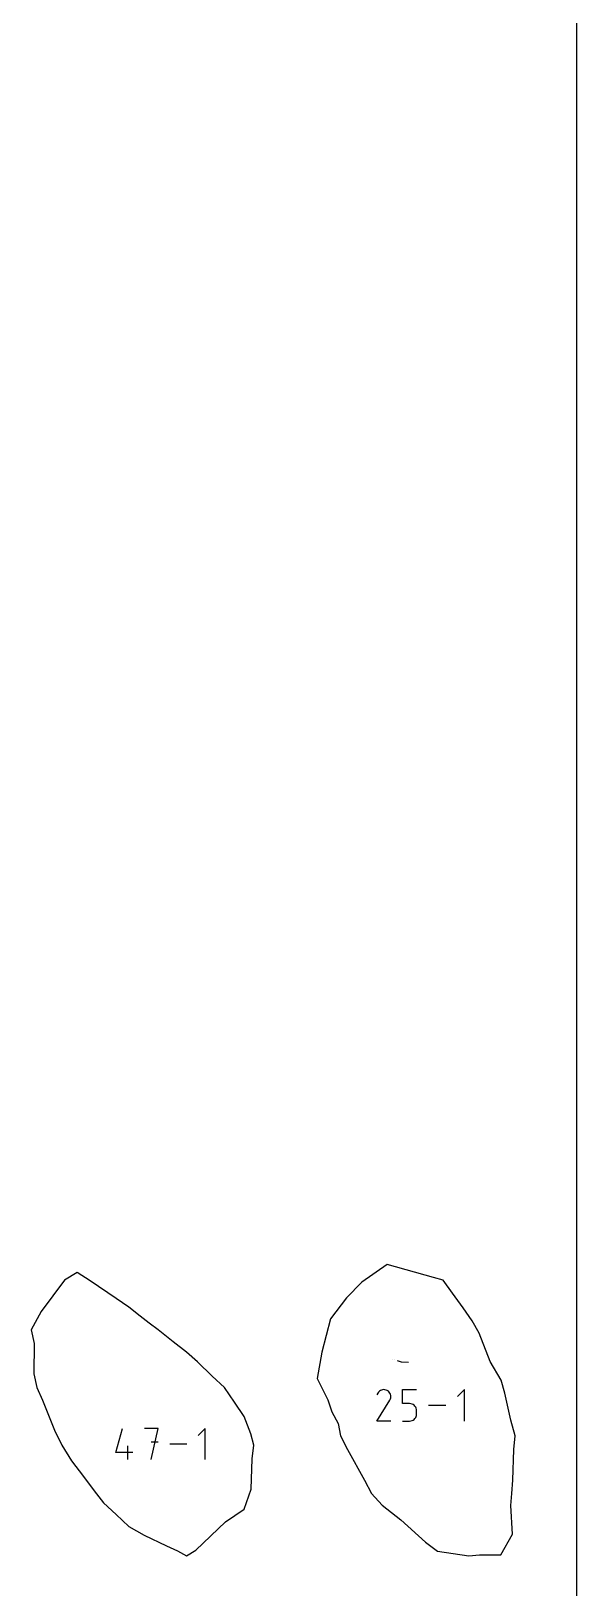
# Model space of a CAD drawing. Extents: x 0 to 12.2, y 0 to 12.
# Drawn here: x 10.923 to 12, y 5.848 to 8.924 of the extents above; entities that cross this region are included whole.
import ezdxf

# ---------------------------------------------------------------- set-up
doc = ezdxf.new("R2010")
doc.units = 0

msp = doc.modelspace()

# ---------------------------------------------------------------- linework, layer by layer
at = {"layer": 'annotation', "color": 1}
for p, q in [((11.636018, 6.299668), (11.636018, 6.299668)), ((11.640214, 6.298378), (11.640211, 6.298379)), ((11.653809, 6.294198), (11.646162, 6.296549)), ((11.667798, 6.293358), (11.653809, 6.294198)), ((11.605037, 6.177528), (11.630578, 6.218647)), ((11.606891, 6.232846), (11.605076, 6.229365)), ((11.608331, 6.234889), (11.606891, 6.232846)), ((11.610059, 6.236593), (11.608331, 6.234889)), ((11.612022, 6.237947), (11.610059, 6.236593)), ((11.614168, 6.238936), (11.612022, 6.237947)), ((11.616444, 6.239547), (11.614168, 6.238936)), ((11.618797, 6.239765), (11.616444, 6.239547)), ((11.621176, 6.239578), (11.618797, 6.239765)), ((11.623527, 6.238972), (11.621176, 6.239578)), ((11.625797, 6.237932), (11.623527, 6.238972)), ((11.627828, 6.23649), (11.625797, 6.237932)), ((11.625797, 6.237932), (11.625797, 6.237932)), ((11.629526, 6.234759), (11.627828, 6.23649)), ((11.630876, 6.232793), (11.629526, 6.234759)), ((11.630578, 6.218647), (11.630609, 6.218685)), ((11.630578, 6.218647), (11.630578, 6.218647)), ((11.630609, 6.218685), (11.630638, 6.218723)), ((11.630638, 6.218723), (11.630666, 6.218762)), ((11.630666, 6.218762), (11.630694, 6.218801)), ((11.630694, 6.218801), (11.63072, 6.218842)), ((11.63072, 6.218842), (11.630747, 6.218885)), ((11.630747, 6.218885), (11.630773, 6.218929)), ((11.630773, 6.218929), (11.630798, 6.218976)), ((11.630798, 6.218976), (11.630824, 6.219025)), ((11.630824, 6.219025), (11.631879, 6.22129)), ((11.630824, 6.219025), (11.630824, 6.219025)), ((11.631863, 6.230645), (11.630876, 6.232793)), ((11.632472, 6.228368), (11.631863, 6.230645)), ((11.631879, 6.22129), (11.632495, 6.223637)), ((11.632688, 6.226014), (11.632472, 6.228368)), ((11.632495, 6.223637), (11.632688, 6.226014)), ((11.656022, 6.212051), (11.656022, 6.239767)), ((11.656022, 6.239767), (11.683664, 6.239767)), ((11.778211, 6.239767), (11.764375, 6.225927)), ((11.778211, 6.177529), (11.778211, 6.239767)), ((11.669843, 6.212051), (11.656022, 6.212051)), ((11.672325, 6.211829), (11.669843, 6.212051)), ((11.674661, 6.21119), (11.672325, 6.211829)), ((11.676814, 6.210171), (11.674661, 6.21119)), ((11.678743, 6.208811), (11.676814, 6.210171)), ((11.68041, 6.207149), (11.678743, 6.208811)), ((11.680409, 6.182452), (11.681774, 6.184383)), ((11.681775, 6.205223), (11.68041, 6.207149)), ((11.681774, 6.184383), (11.682797, 6.186538)), ((11.682798, 6.203072), (11.681775, 6.205223)), ((11.682797, 6.186538), (11.683441, 6.188879)), ((11.683441, 6.200735), (11.682798, 6.203072)), ((11.683664, 6.19825), (11.683441, 6.200735)), ((11.683441, 6.188879), (11.683664, 6.191365)), ((11.683664, 6.191365), (11.683664, 6.19825)), ((11.683664, 6.19825), (11.683664, 6.19825)), ((11.74104, 6.208648), (11.707009, 6.208648)), ((11.08941, 6.115315), (11.102945, 6.162782)), ((11.173328, 6.162782), (11.146186, 6.162782)), ((11.159759, 6.101746), (11.173328, 6.162782)), ((11.266051, 6.162782), (11.252482, 6.149209)), ((11.266051, 6.101746), (11.266051, 6.162782)), ((11.632678, 6.177528), (11.605037, 6.177528)), ((11.656022, 6.177529), (11.669843, 6.177529)), ((11.669843, 6.177529), (11.672324, 6.177752)), ((11.669843, 6.177529), (11.669843, 6.177529)), ((11.672324, 6.177752), (11.67466, 6.178395)), ((11.67466, 6.178395), (11.676812, 6.179418)), ((11.676812, 6.179418), (11.678742, 6.180784)), ((11.678742, 6.180784), (11.680409, 6.182452)), ((11.113141, 6.101746), (11.113141, 6.128854)), ((11.173328, 6.135602), (11.159759, 6.135602)), ((11.229598, 6.132264), (11.196224, 6.132264)), ((11.1233, 6.115315), (11.08941, 6.115315))]:
    msp.add_line(p, q, dxfattribs=at)
at = {"layer": 'boundary', "color": 5}
for p, q in [((11.013468, 6.471441), (10.988508, 6.456206)), ((11.039237, 6.454517), (11.013468, 6.471441)), ((11.625713, 6.486825), (11.575156, 6.452173)), ((11.716722, 6.461282), (11.625713, 6.486825)), ((11.736022, 6.456021), (11.716722, 6.461282)), ((10.988508, 6.456206), (10.942137, 6.394073)), ((11.090109, 6.419731), (11.039237, 6.454517)), ((11.575156, 6.452173), (11.545279, 6.42107)), ((11.754222, 6.430576), (11.736022, 6.456021)), ((11.775262, 6.401164), (11.754222, 6.430576)), ((11.115683, 6.402354), (11.090109, 6.419731)), ((11.138048, 6.384838), (11.115683, 6.402354)), ((11.545279, 6.42107), (11.513384, 6.379495)), ((11.793462, 6.37572), (11.775262, 6.401164)), ((10.942137, 6.394073), (10.922531, 6.357661)), ((11.155699, 6.371255), (11.138048, 6.384838)), ((11.17307, 6.357661), (11.155699, 6.371255)), ((11.513384, 6.379495), (11.49655, 6.313818)), ((11.80744, 6.351449), (11.793462, 6.37572)), ((10.922531, 6.357661), (10.928608, 6.330636)), ((11.203171, 6.334093), (11.17307, 6.357661)), ((11.828794, 6.295183), (11.80744, 6.351449)), ((10.928608, 6.330636), (10.927574, 6.270906)), ((11.229463, 6.313506), (11.203171, 6.334093)), ((11.25099, 6.29445), (11.229463, 6.313506)), ((11.49655, 6.313818), (11.4873, 6.26194)), ((11.280222, 6.266171), (11.25099, 6.29445)), ((11.850537, 6.258385), (11.828794, 6.295183)), ((10.927574, 6.270906), (10.933651, 6.243881)), ((11.304351, 6.243881), (11.280222, 6.266171)), ((11.4873, 6.26194), (11.497881, 6.240599)), ((11.858024, 6.232914), (11.850537, 6.258385)), ((10.933651, 6.243881), (10.945052, 6.218638)), ((10.945052, 6.218638), (10.968819, 6.159617)), ((11.323797, 6.215226), (11.304351, 6.243881)), ((11.343244, 6.18657), (11.323797, 6.215226)), ((11.497881, 6.240599), (11.508462, 6.219258)), ((11.508462, 6.219258), (11.515917, 6.195811)), ((11.869954, 6.179158), (11.858024, 6.232914)), ((11.35656, 6.152624), (11.343244, 6.18657)), ((11.515917, 6.195811), (11.528751, 6.172642)), ((10.968819, 6.159617), (10.983342, 6.130101)), ((11.3623, 6.130101), (11.35656, 6.152624)), ((11.528751, 6.172642), (11.533406, 6.14816)), ((11.877948, 6.14816), (11.869954, 6.179158)), ((10.983342, 6.130101), (11.001903, 6.098908)), ((11.359144, 6.103076), (11.3623, 6.130101)), ((11.533406, 6.14816), (11.547303, 6.121512)), ((11.547303, 6.121512), (11.580865, 6.061027)), ((11.873909, 6.061027), (11.875527, 6.121512)), ((11.875527, 6.121512), (11.877948, 6.14816)), ((11.001903, 6.098908), (11.025743, 6.067745)), ((11.356862, 6.043346), (11.359144, 6.103076)), ((11.025743, 6.067745), (11.046705, 6.040026)), ((11.580865, 6.061027), (11.594761, 6.034379)), ((11.871488, 6.034379), (11.873909, 6.061027)), ((11.046705, 6.040026), (11.06569, 6.016321)), ((11.343244, 6.003643), (11.356862, 6.043346)), ((11.594761, 6.034379), (11.615722, 6.011102)), ((11.869657, 6.010595), (11.871488, 6.034379)), ((11.06569, 6.016321), (11.090687, 5.992654)), ((11.306352, 5.978204), (11.343244, 6.003643)), ((11.615722, 6.011102), (11.652434, 5.982256)), ((11.872704, 5.95415), (11.869657, 6.010595)), ((11.090687, 5.992654), (11.115683, 5.968988)), ((11.115683, 5.968988), (11.1458, 5.951853)), ((11.247734, 5.922456), (11.306352, 5.978204)), ((11.652434, 5.982256), (11.701425, 5.938416)), ((11.1458, 5.951853), (11.190053, 5.930997)), ((11.701425, 5.938416), (11.72513, 5.920599)), ((11.849802, 5.913169), (11.872704, 5.95415)), ((11.190053, 5.930997), (11.21152, 5.921216)), ((11.21152, 5.921216), (11.229463, 5.911533)), ((11.229463, 5.911533), (11.247734, 5.922456)), ((11.72513, 5.920599), (11.786413, 5.911533)), ((11.786413, 5.911533), (11.807958, 5.913071)), ((11.807958, 5.913071), (11.849802, 5.913169))]:
    msp.add_line(p, q, dxfattribs=at)
at = {"layer": 'frame', "color": 5}
msp.add_line((12, 0), (12, 12), dxfattribs=at)

doc.saveas('drawing.dxf')
